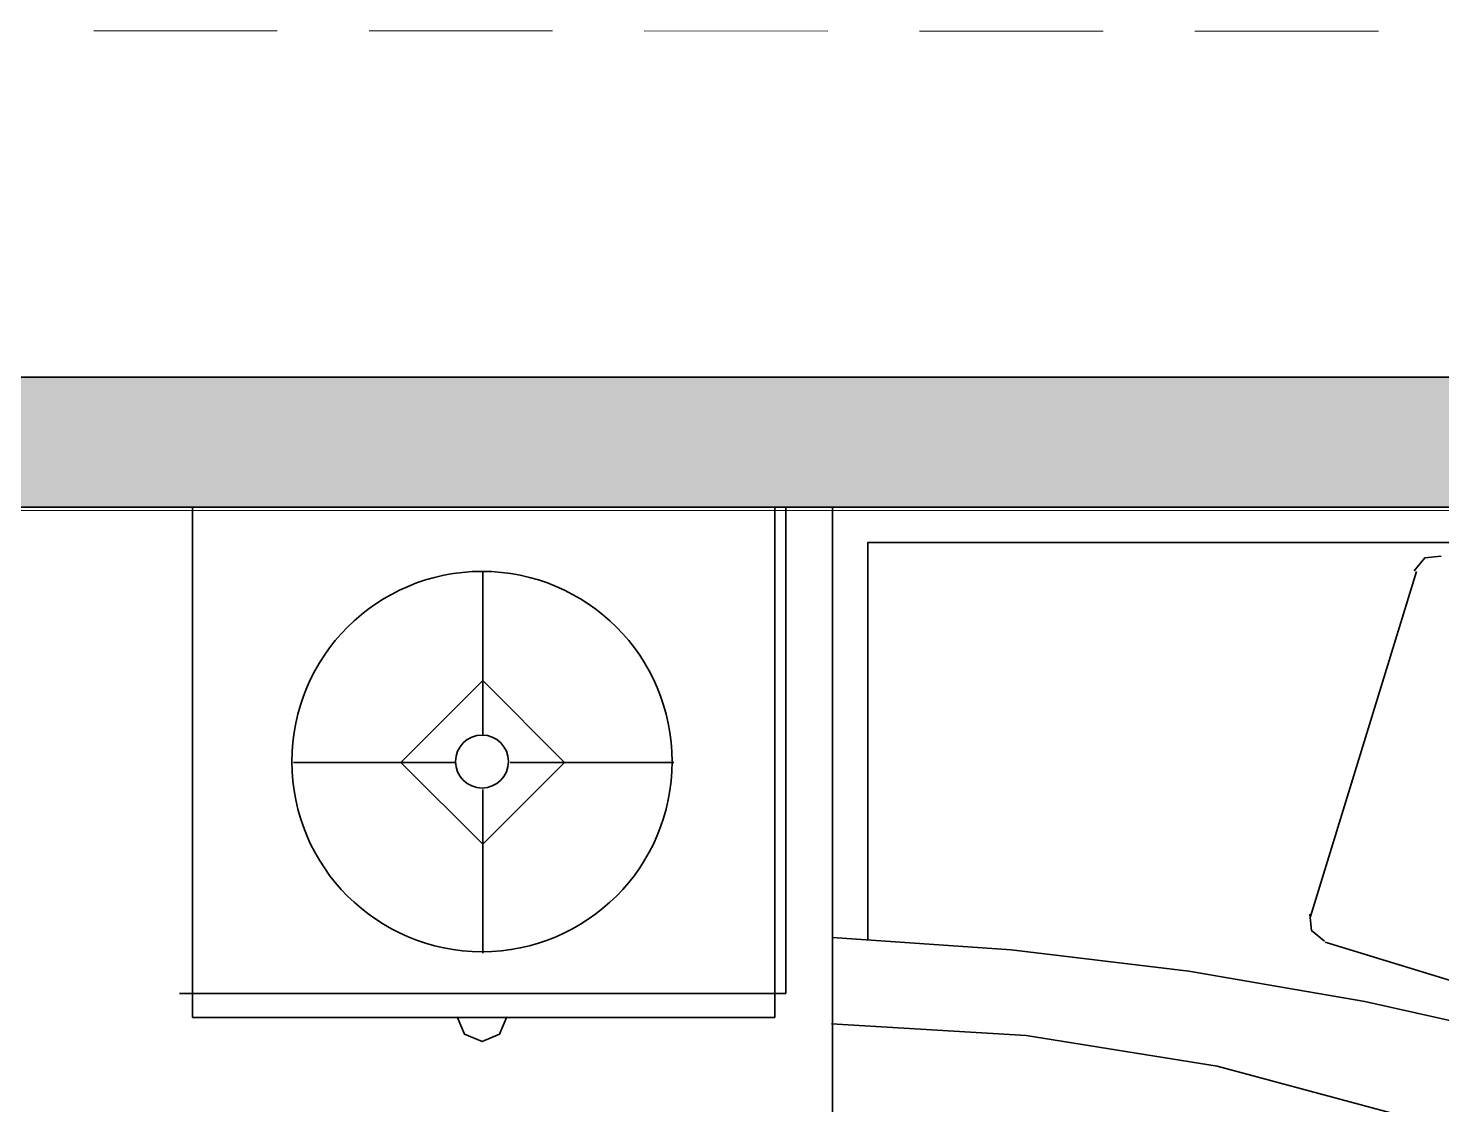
# Model space of a CAD drawing. Header units: millimetres. Extents: x -234375 to -184638, y -91483 to -70216.
# Drawn here: x -194430 to -192799, y -71962 to -70721 of the extents above; entities that cross this region are included whole.
import ezdxf

# ---------------------------------------------------------------- set-up
doc = ezdxf.new("R2010")
doc.units = ezdxf.units.MM
doc.header["$MEASUREMENT"] = 0
doc.linetypes.add('Hidden', pattern=[317.5, 211.666667, -105.833333])
for name, color, linetype, lineweight in [('New_Drawing & Figure_Pen_No__7', 7, 'Continuous', 35), ('New_Shell - Roof_Pen_No__1', 7, 'Continuous', 13), ('New_Structural - Bearing_Pen_No__1', 7, 'Continuous', 13), ('New_Structural - Bearing_Pen_No__27', 7, 'Continuous', 35)]:
    doc.layers.add(name, color=color, linetype=linetype, lineweight=lineweight)
doc.layers.add('New_Shell - Roof', color=7, linetype='Continuous')
doc.layers.add('New_Structural - Bearing', color=7, linetype='Continuous')
doc.layers.add('New_Structural - Bearing_Pen_No__160', color=33, linetype='Continuous', lineweight=20, true_color=0xb4a35c)

# ---------------------------------------------------------------- blocks, each defined once
blk = doc.blocks.new('Slab_1', base_point=(-200787.4, -71277.4))
at = {"layer": 'New_Structural - Bearing_Pen_No__1', "color": 7, "linetype": 'Continuous', "lineweight": 13, "flags": 128}
blk.add_lwpolyline([(-200787.4, -71277.4), (-190000.1, -71277.1), (-189999.5, -71124.5), (-188874.4, -71129.2), (-187846.5, -71129.2), (-187843.4, -74360.9), (-188874.7, -74359.2), (-188874.4, -78662), (-187060.4, -78662), (-187064.7, -89633.3), (-200492.9, -89632.1), (-200498.7, -85263), (-199444, -85265.7), (-199437.7, -82864.3), (-199438.1, -82864.3), (-199438.1, -77162), (-197397.7, -77162), (-197397.7, -75061.6), (-200787.4, -75061.6)], close=True, dxfattribs=at)
blk = doc.blocks.new('Wall_3', base_point=(-190000.8, -71123.2))
at = {"layer": 'New_Structural - Bearing_Pen_No__160', "linetype": 'Continuous', "lineweight": 0, "true_color": 0x5a512e}
blk.add_hatch(color=59, dxfattribs=at).paths.add_polyline_path([(-200740, -71273.5), (-195196.4, -71273.4), (-195196.4, -71131.1), (-195046.4, -71131.1), (-195046.4, -71273.4), (-190159.8, -71273.2), (-190159.8, -71123.2), (-200740, -71123.5)])
at = {"layer": 'New_Structural - Bearing_Pen_No__27', "color": 7, "linetype": 'Continuous', "lineweight": 35, "flags": 128}
for points in [[(-190000.8, -71123.2), (-200740, -71123.5)], [(-195046.4, -71273.4), (-190159.8, -71273.2)]]:
    blk.add_lwpolyline(points, dxfattribs=at)
blk = doc.blocks.new('Roof_1', base_point=(-201339, -70721))
at = {"layer": 'New_Shell - Roof_Pen_No__1', "color": 7, "linetype": 'Hidden', "lineweight": 13, "flags": 128}
blk.add_lwpolyline([(-201339, -70721), (-187447.2, -70726.6)], dxfattribs=at)

msp = doc.modelspace()

# ---------------------------------------------------------------- linework, layer by layer
at = {"layer": 'New_Drawing & Figure_Pen_No__7', "color": 7, "linetype": 'Continuous', "lineweight": 35}
for points in [[(-194255, -71273.3), (-193555.6, -71273.3)], [(-194240.2, -71861.8), (-194240.2, -71273.3)], [(-193568.5, -71273.3), (-193568.5, -71861.8)], [(-193555.6, -71273.3), (-193555.6, -71834)], [(-193501.9, -71771.1), (-193501.9, -71273.3)], [(-193501.9, -71273.3), (-191712.5, -71273.3)], [(-192889.4, -71273.3), (-193139.2, -71273.3)], [(-193461.2, -71772.9), (-193461.2, -71314), (-191751.3, -71314), (-191751.3, -71904.3)], [(-193905.3, -71347.3), (-193905.3, -71536.1)], [(-192828.3, -71347.3), (-192950.4, -71745.2)], [(-193999.7, -71567.5), (-193905.3, -71473.2)], [(-193905.3, -71473.2), (-193810.9, -71567.5)], [(-193936.8, -71567.5), (-194123.7, -71567.5)], [(-193905.3, -71661.9), (-193999.7, -71567.5)], [(-193810.9, -71567.5), (-193905.3, -71661.9)], [(-193873.8, -71567.5), (-193685.1, -71567.5)], [(-193905.3, -71599), (-193905.3, -71787.7)], [(-193501.9, -71771.1), (-193501.9, -72185.6)], [(-192933.8, -71774.8), (-192389.7, -71941.3)], [(-193555.6, -71834), (-194255, -71834)], [(-193568.5, -71861.8), (-194240.2, -71861.8)]]:
    msp.add_lwpolyline(points, dxfattribs=at)
at = {"layer": 'New_Drawing & Figure_Pen_No__7', "color": 7, "linetype": 'Continuous', "lineweight": 35, "flags": 128}
for points in [[(-192799.7, -71329.9), (-192818.8, -71331.7), (-192830.9, -71346.5)], [(-192951.2, -71742.5), (-192949.4, -71761.5), (-192934.6, -71773.7)], [(-191911.5, -72167.2), (-192100.2, -72082.8), (-192292.6, -72008.1), (-192488.3, -71943.2), (-192686.8, -71888.3), (-192887.8, -71843.4), (-193090.9, -71808.5), (-193295.8, -71783.9), (-193502.1, -71769.6)], [(-193934.9, -71860.8), (-193926.5, -71881.1), (-193906.2, -71889.5), (-193885.9, -71881.1), (-193877.5, -71860.8)], [(-191912.8, -72564.9), (-192074.8, -72409), (-192250.5, -72271.3), (-192438.2, -72152.7), (-192636.5, -72053.9), (-192843.7, -71975.4), (-193058.2, -71918), (-193278.5, -71882.4), (-193503, -71869.2)]]:
    msp.add_lwpolyline(points, dxfattribs=at)
at = {"layer": 'New_Drawing & Figure_Pen_No__7', "color": 7, "linetype": 'Continuous', "lineweight": 35}
for radius in [219.3, 30.5]:
    msp.add_circle((-193906.2, -71566.6), radius, dxfattribs=at)

# ---------------------------------------------------------------- block references
at = {"layer": 'New_Shell - Roof', "color": 7, "linetype": 'Continuous', "lineweight": 13}
msp.add_blockref('Roof_1', (-201339, -70721), dxfattribs=at)
at = {"layer": 'New_Structural - Bearing', "color": 7, "lineweight": 35}
msp.add_blockref('Wall_3', (-190000.8, -71123.2), dxfattribs=at)
at = {"layer": 'New_Structural - Bearing', "color": 7, "linetype": 'Continuous', "lineweight": 13}
msp.add_blockref('Slab_1', (-200787.4, -71277.4), dxfattribs=at)

doc.saveas('drawing.dxf')
